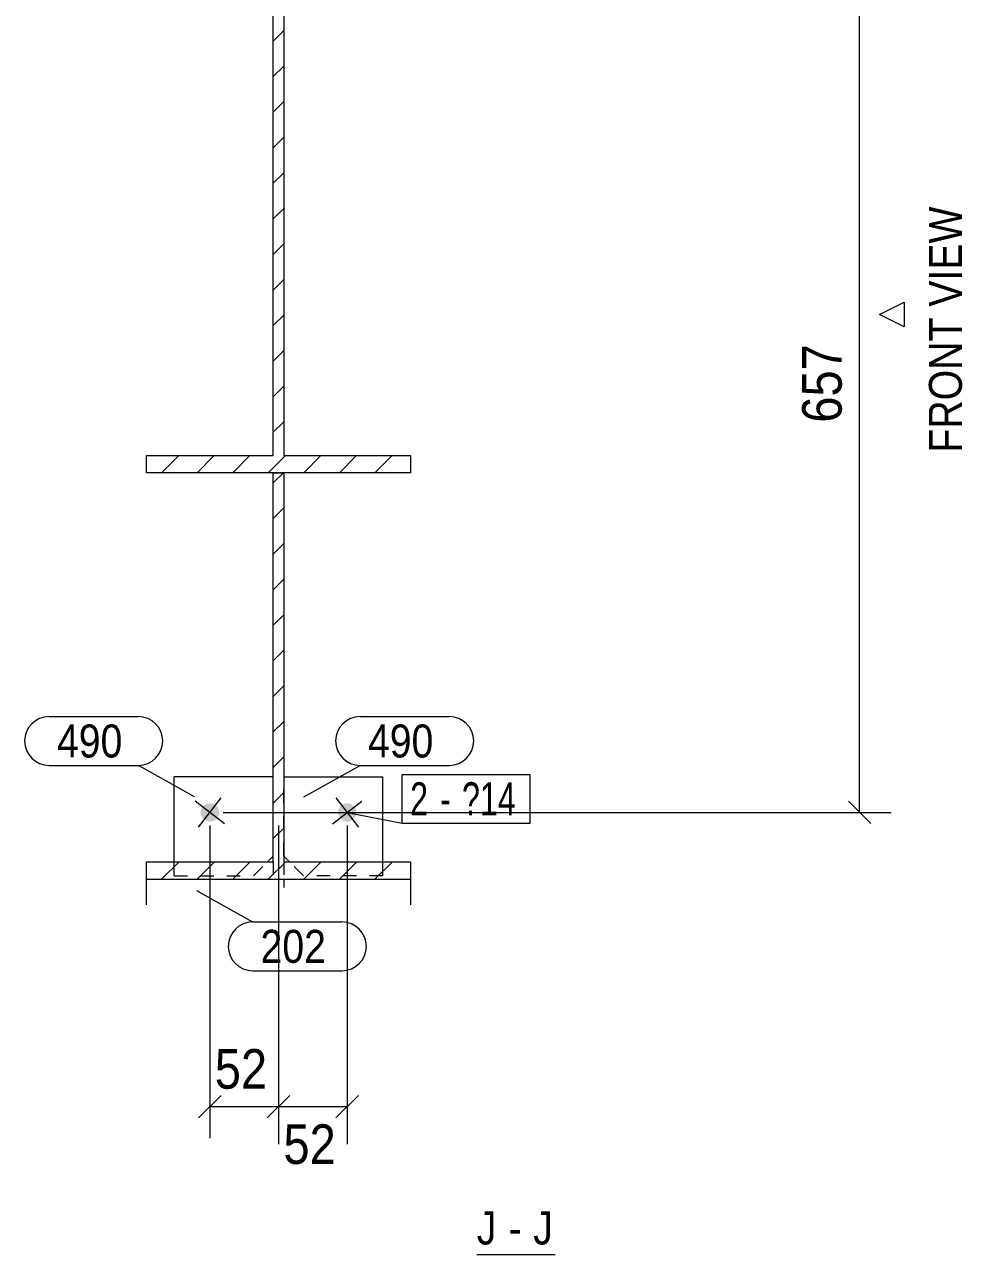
# Model space of a CAD drawing. Header units: millimetres. Extents: x 2 to 1174, y 1 to 825.
# Drawn here: x 814.1 to 885.1, y 116.9 to 210 of the extents above; entities that cross this region are included whole.
import ezdxf

# ---------------------------------------------------------------- set-up
doc = ezdxf.new("R2010")
doc.units = ezdxf.units.MM
doc.linetypes.add('XKITLINE00', pattern=[0])
doc.linetypes.add('XKITLINE01', pattern=[4, 1, -1, 1, -1])
for name, color, linetype, lineweight in [('Bolt', 3, 'Continuous', 0), ('BoltMark', 7, 'Continuous', 0), ('Dimensions', 7, 'Continuous', 0), ('OtherObjectType', 7, 'Continuous', 0), ('Part', 2, 'Continuous', 0), ('PartMark', 7, 'Continuous', 0)]:
    doc.layers.add(name, color=color, linetype=linetype, lineweight=lineweight)
doc.styles.add('ARIAL', font='ARIAL.TTF')
doc.styles.add('ARIAL_NARROW', font='ARIALN.TTF')

# ---------------------------------------------------------------- blocks, each defined once
blk = doc.blocks.new('*A6')
at = {"layer": 'Part', "color": 7, "linetype": 'XKITLINE00', "lineweight": 0}
for p, q in [((823.332, 215.347), (824.063, 216.078)), ((825.457, 214.778), (826.757, 216.078)), ((828.151, 214.778), (829.451, 216.078)), ((830.845, 214.778), (832.145, 216.078)), ((832.932, 214.171), (834.839, 216.078)), ((836.233, 214.778), (837.533, 216.078)), ((838.927, 214.778), (840.227, 216.078)), ((841.621, 214.778), (842.921, 216.078)), ((832.932, 211.477), (833.732, 212.277)), ((832.932, 208.783), (833.732, 209.583)), ((832.932, 206.089), (833.732, 206.889)), ((832.932, 203.395), (833.732, 204.195)), ((832.932, 200.701), (833.732, 201.501)), ((832.932, 198.007), (833.732, 198.807)), ((832.932, 195.312), (833.732, 196.112)), ((832.932, 192.618), (833.732, 193.418)), ((832.932, 189.924), (833.732, 190.724)), ((832.932, 187.23), (833.732, 188.03)), ((832.932, 184.536), (833.732, 185.336)), ((832.932, 181.842), (833.732, 182.642)), ((832.932, 179.148), (833.732, 179.948)), ((824.474, 176.078), (825.774, 177.378)), ((827.168, 176.078), (828.468, 177.378)), ((829.862, 176.078), (831.162, 177.378)), ((832.556, 176.078), (833.856, 177.378)), ((835.25, 176.078), (836.55, 177.378)), ((837.944, 176.078), (839.244, 177.378)), ((840.638, 176.078), (841.938, 177.378))]:
    blk.add_line(p, q, dxfattribs=at)
blk = doc.blocks.new('*A7')
at = {"layer": 'Part', "color": 7, "linetype": 'XKITLINE00', "lineweight": 0}
for p, q in [((833.7, 176.078), (832.932, 175.31)), ((833.732, 173.416), (832.932, 172.616)), ((833.732, 170.722), (832.932, 169.922)), ((833.732, 168.028), (832.932, 167.228)), ((833.732, 165.333), (832.932, 164.533)), ((833.732, 162.639), (832.932, 161.839)), ((833.732, 159.945), (832.932, 159.145)), ((833.732, 157.251), (832.932, 156.451)), ((833.732, 154.557), (832.932, 153.757)), ((833.732, 151.863), (832.932, 151.063)), ((833.732, 149.169), (832.932, 148.369)), ((825.798, 146.622), (824.474, 145.299)), ((828.492, 146.622), (827.168, 145.299)), ((831.186, 146.622), (829.862, 145.299)), ((833.88, 146.622), (832.556, 145.299)), ((836.574, 146.622), (835.25, 145.299)), ((839.268, 146.622), (837.944, 145.299)), ((841.962, 146.622), (840.638, 145.299))]:
    blk.add_line(p, q, dxfattribs=at)
blk = doc.blocks.new('*A176')
at = {"layer": 'Bolt'}
blk.add_hatch(color=3, dxfattribs=at).paths.add_polyline_path([(827.676, 149.823), (827.651, 149.846), (827.626, 149.87), (827.603, 149.895), (827.581, 149.922), (827.561, 149.95), (827.542, 149.978), (827.524, 150.007), (827.508, 150.038), (827.493, 150.069), (827.48, 150.101), (827.468, 150.133), (827.458, 150.166), (827.45, 150.199), (827.443, 150.233), (827.438, 150.267), (827.434, 150.301), (827.433, 150.335), (827.432, 150.37), (827.434, 150.404), (827.437, 150.438), (827.442, 150.472), (827.449, 150.506), (827.457, 150.539), (827.467, 150.572), (827.479, 150.604), (827.492, 150.636), (827.506, 150.667), (827.523, 150.698), (827.54, 150.727), (827.559, 150.756), (827.58, 150.783), (827.601, 150.81), (827.624, 150.835), (827.649, 150.86), (827.674, 150.883), (827.701, 150.905), (827.728, 150.925), (827.757, 150.944), (827.786, 150.962), (827.816, 150.978), (827.847, 150.993), (827.879, 151.006), (827.912, 151.018), (827.944, 151.028), (827.978, 151.036), (828.011, 151.043), (828.045, 151.048), (828.08, 151.052), (828.114, 151.053), (828.148, 151.053), (828.183, 151.052), (828.217, 151.048), (828.251, 151.044), (828.284, 151.037), (828.318, 151.029), (828.351, 151.019), (828.383, 151.007), (828.415, 150.994), (828.446, 150.979), (828.476, 150.963), (828.506, 150.946), (828.534, 150.927), (828.562, 150.906), (828.589, 150.884), (828.614, 150.861), (828.638, 150.837), (828.662, 150.812), (828.683, 150.785), (828.704, 150.758), (828.723, 150.729), (828.741, 150.7), (828.757, 150.669), (828.772, 150.638), (828.785, 150.607), (828.797, 150.574), (828.807, 150.541), (828.815, 150.508), (828.822, 150.474), (828.827, 150.441), (828.83, 150.406), (828.832, 150.372), (828.832, 150.338), (828.83, 150.303), (828.827, 150.269), (828.822, 150.235), (828.816, 150.201), (828.807, 150.168), (828.797, 150.135), (828.786, 150.103), (828.773, 150.071), (828.758, 150.04), (828.742, 150.01), (828.724, 149.98), (828.705, 149.952), (828.685, 149.924), (828.663, 149.897), (828.64, 149.872), (828.616, 149.847), (828.59, 149.824), (828.564, 149.803), (828.536, 149.782), (828.508, 149.763), (828.478, 149.745), (828.448, 149.729), (828.417, 149.714), (828.385, 149.701), (828.353, 149.689), (828.32, 149.679), (828.287, 149.671), (828.253, 149.664), (828.219, 149.659), (828.185, 149.656), (828.151, 149.654), (828.116, 149.654), (828.082, 149.655), (828.048, 149.659), (828.014, 149.664), (827.98, 149.67), (827.947, 149.679), (827.914, 149.689), (827.882, 149.7), (827.85, 149.713), (827.819, 149.728), (827.788, 149.744), (827.759, 149.762), (827.73, 149.781), (827.703, 149.801)], flags=17)
at = {"layer": 'Bolt', "color": 3, "linetype": 'XKITLINE00', "lineweight": 0}
for p, q in [((829.238, 149.494), (827.027, 151.213)), ((827.273, 149.248), (828.992, 151.459))]:
    blk.add_line(p, q, dxfattribs=at)
blk = doc.blocks.new('*A177')
at = {"layer": 'Bolt'}
blk.add_hatch(color=3, dxfattribs=at).paths.add_polyline_path([(838.13, 150.927), (838.159, 150.946), (838.188, 150.963), (838.219, 150.979), (838.25, 150.994), (838.282, 151.007), (838.314, 151.019), (838.347, 151.029), (838.38, 151.037), (838.414, 151.044), (838.448, 151.048), (838.482, 151.052), (838.516, 151.053), (838.551, 151.053), (838.585, 151.052), (838.619, 151.048), (838.653, 151.043), (838.687, 151.036), (838.72, 151.028), (838.753, 151.018), (838.785, 151.006), (838.817, 150.993), (838.848, 150.978), (838.878, 150.962), (838.908, 150.944), (838.936, 150.925), (838.964, 150.905), (838.99, 150.883), (839.016, 150.86), (839.04, 150.835), (839.063, 150.81), (839.085, 150.783), (839.105, 150.756), (839.124, 150.727), (839.142, 150.698), (839.158, 150.667), (839.173, 150.636), (839.186, 150.604), (839.197, 150.572), (839.207, 150.539), (839.216, 150.506), (839.222, 150.472), (839.227, 150.438), (839.23, 150.404), (839.232, 150.37), (839.232, 150.335), (839.23, 150.301), (839.227, 150.267), (839.222, 150.233), (839.215, 150.199), (839.207, 150.166), (839.197, 150.133), (839.185, 150.101), (839.172, 150.069), (839.157, 150.038), (839.141, 150.007), (839.123, 149.978), (839.104, 149.95), (839.083, 149.922), (839.062, 149.895), (839.038, 149.87), (839.014, 149.846), (838.989, 149.823), (838.962, 149.801), (838.934, 149.781), (838.906, 149.762), (838.876, 149.744), (838.846, 149.728), (838.815, 149.713), (838.783, 149.7), (838.751, 149.689), (838.718, 149.679), (838.684, 149.67), (838.651, 149.664), (838.617, 149.659), (838.583, 149.655), (838.548, 149.654), (838.514, 149.654), (838.48, 149.656), (838.445, 149.659), (838.411, 149.664), (838.378, 149.671), (838.344, 149.679), (838.312, 149.689), (838.279, 149.701), (838.247, 149.714), (838.216, 149.729), (838.186, 149.745), (838.157, 149.763), (838.128, 149.782), (838.101, 149.803), (838.074, 149.824), (838.049, 149.847), (838.024, 149.872), (838.001, 149.897), (837.98, 149.924), (837.959, 149.952), (837.94, 149.98), (837.923, 150.01), (837.906, 150.04), (837.892, 150.071), (837.879, 150.103), (837.867, 150.135), (837.857, 150.168), (837.849, 150.201), (837.842, 150.235), (837.837, 150.269), (837.834, 150.303), (837.832, 150.338), (837.833, 150.372), (837.834, 150.406), (837.838, 150.441), (837.843, 150.474), (837.85, 150.508), (837.858, 150.541), (837.868, 150.574), (837.88, 150.607), (837.893, 150.638), (837.908, 150.669), (837.924, 150.7), (837.942, 150.729), (837.961, 150.758), (837.981, 150.785), (838.003, 150.812), (838.026, 150.837), (838.051, 150.861), (838.076, 150.884), (838.103, 150.906)], flags=17)
at = {"layer": 'Bolt', "color": 3, "linetype": 'XKITLINE00', "lineweight": 0}
for p, q in [((837.427, 149.494), (839.638, 151.213)), ((837.673, 151.459), (839.392, 149.248))]:
    blk.add_line(p, q, dxfattribs=at)
blk = doc.blocks.new('*A179')
at = {"layer": 'Part', "color": 2, "linetype": 'XKITLINE00', "lineweight": 0}
for p, q in [((823.332, 214.778), (823.332, 216.078)), ((823.332, 216.078), (843.332, 216.078)), ((843.332, 216.078), (843.332, 214.778)), ((832.932, 214.778), (823.332, 214.778)), ((832.932, 177.378), (832.932, 214.778)), ((843.332, 214.778), (833.732, 214.778)), ((833.732, 214.778), (833.732, 177.378)), ((823.332, 176.078), (823.332, 177.378)), ((823.332, 177.378), (832.932, 177.378)), ((833.732, 177.378), (843.332, 177.378)), ((843.332, 177.378), (843.332, 176.078)), ((843.332, 176.078), (823.332, 176.078))]:
    blk.add_line(p, q, dxfattribs=at)
blk = doc.blocks.new('*A180')
at = {"layer": 'Part', "color": 2, "linetype": 'XKITLINE00', "lineweight": 0}
for p, q in [((832.932, 153.054), (825.432, 153.054)), ((825.432, 146.622), (825.432, 153.054)), ((832.501, 146.622), (832.932, 147.054))]:
    blk.add_line(p, q, dxfattribs=at)
at = {"layer": 'Part', "color": 7, "linetype": 'XKITLINE01', "lineweight": 0}
for p, q in [((832.932, 147.054), (832.932, 153.054)), ((825.432, 145.554), (825.432, 146.622)), ((831.432, 145.554), (832.501, 146.622)), ((825.432, 145.554), (831.432, 145.554))]:
    blk.add_line(p, q, dxfattribs=at)
blk = doc.blocks.new('*A181')
at = {"layer": 'Part', "color": 2, "linetype": 'XKITLINE00', "lineweight": 0}
for p, q in [((833.732, 153.054), (841.232, 153.054)), ((841.232, 146.622), (841.232, 153.054)), ((834.164, 146.622), (833.732, 147.054))]:
    blk.add_line(p, q, dxfattribs=at)
at = {"layer": 'Part', "color": 7, "linetype": 'XKITLINE01', "lineweight": 0}
for p, q in [((833.732, 147.054), (833.732, 153.054)), ((835.232, 145.554), (834.164, 146.622)), ((841.232, 145.554), (841.232, 146.622)), ((841.232, 145.554), (835.232, 145.554))]:
    blk.add_line(p, q, dxfattribs=at)
blk = doc.blocks.new('*A184')
at = {"layer": 'Part', "color": 2, "linetype": 'XKITLINE00', "lineweight": 0}
for p, q in [((832.932, 146.622), (832.932, 176.078)), ((832.932, 176.078), (833.732, 176.078)), ((833.732, 176.078), (833.732, 176.078)), ((833.732, 176.078), (833.732, 146.622)), ((823.332, 143.353), (823.332, 146.622)), ((823.332, 146.622), (832.932, 146.622)), ((833.732, 146.622), (843.332, 146.622)), ((843.332, 146.622), (843.332, 143.353)), ((823.332, 145.299), (843.332, 145.299))]:
    blk.add_line(p, q, dxfattribs=at)
at = {"layer": 'Part', "color": 7, "linetype": 'XKITLINE01', "lineweight": 0}
for p, q in [((832.932, 146.622), (832.932, 144.676)), ((833.732, 146.622), (833.732, 145.299)), ((833.732, 145.299), (833.732, 144.676))]:
    blk.add_line(p, q, dxfattribs=at)
blk = doc.blocks.new('*A401')
at = {"layer": 'Dimensions', "color": 7, "linetype": 'XKITLINE00', "lineweight": 0}
for p, q in [((876.484, 216.926), (878.181, 215.229)), ((844.332, 216.078), (879.732, 216.078)), ((877.332, 150.354), (877.332, 216.078)), ((876.484, 151.202), (878.181, 149.505)), ((829.132, 150.354), (879.732, 150.354))]:
    blk.add_line(p, q, dxfattribs=at)
at = {"layer": 'Dimensions', "color": 3}
for p in [(877.332, 216.078), (877.332, 150.354)]:
    blk.add_point(p, dxfattribs=at)
at = {"layer": 'Dimensions', "color": 3, "style": 'ARIAL', "width": 0.85}
blk.add_text('657', height=3, rotation=90.00021, dxfattribs=at).set_placement((875.982, 179.878))
blk = doc.blocks.new('*A404')
at = {"layer": 'Dimensions', "color": 7, "linetype": 'XKITLINE00', "lineweight": 0}
for p, q in [((828.132, 149.354), (828.132, 125.678)), ((833.332, 149.354), (833.332, 125.678)), ((828.981, 128.926), (827.284, 127.229)), ((834.181, 128.926), (832.484, 127.229)), ((828.132, 128.078), (833.332, 128.078))]:
    blk.add_line(p, q, dxfattribs=at)
at = {"layer": 'Dimensions', "color": 3}
for p in [(828.132, 128.078), (833.332, 128.078)]:
    blk.add_point(p, dxfattribs=at)
at = {"layer": 'Dimensions', "color": 3, "style": 'ARIAL', "width": 0.85}
blk.add_text('52', height=3, dxfattribs=at).set_placement((828.507, 129.428))
blk = doc.blocks.new('*A405')
at = {"layer": 'Dimensions', "color": 7, "linetype": 'XKITLINE00', "lineweight": 0}
for p, q in [((833.332, 149.354), (833.332, 125.228)), ((838.532, 149.354), (838.532, 125.228)), ((834.181, 128.926), (832.484, 127.229)), ((839.381, 128.926), (837.684, 127.229)), ((833.332, 128.078), (838.532, 128.078))]:
    blk.add_line(p, q, dxfattribs=at)
at = {"layer": 'Dimensions', "color": 3}
for p in [(833.332, 128.078), (838.532, 128.078)]:
    blk.add_point(p, dxfattribs=at)
at = {"layer": 'Dimensions', "color": 3, "style": 'ARIAL', "width": 0.85}
blk.add_text('52', height=3, dxfattribs=at).set_placement((833.707, 123.728))
blk = doc.blocks.new('*A409')
at = {"layer": 'BoltMark', "color": 7, "linetype": 'XKITLINE00', "lineweight": 0}
for p, q in [((842.7, 153.239), (852.389, 153.239)), ((842.7, 149.539), (842.7, 153.239)), ((852.389, 149.539), (852.389, 153.239)), ((838.532, 150.354), (842.7, 149.539)), ((842.7, 149.539), (852.389, 149.539))]:
    blk.add_line(p, q, dxfattribs=at)
at = {"layer": 'BoltMark', "color": 3, "style": 'ARIAL_NARROW', "width": 0.85}
for s, p in [('2', (843.3, 150.139)), ('?14', (847.229, 150.139)), ('-', (845.57, 150.139))]:
    blk.add_text(s, height=2.5, dxfattribs=at).set_placement(p)
blk = doc.blocks.new('*A410')
at = {"layer": 'PartMark', "color": 7, "linetype": 'XKITLINE00', "lineweight": 0}
for p, q in [((827.129, 144.453), (831.372, 142.061)), ((831.372, 142.061), (838.135, 142.061)), ((831.372, 138.361), (838.135, 138.361))]:
    blk.add_line(p, q, dxfattribs=at)
for centre, start, end in [((831.372, 140.211), 90, 270), ((838.135, 140.211), 270, 90)]:
    blk.add_arc(centre, 1.85, start, end, dxfattribs=at)
at = {"layer": 'PartMark', "color": 3, "style": 'ARIAL', "width": 0.85}
blk.add_text('202', height=2.5, dxfattribs=at).set_placement((831.972, 138.961))
blk = doc.blocks.new('*A413')
at = {"layer": 'PartMark', "color": 7, "linetype": 'XKITLINE00', "lineweight": 0}
for p, q in [((839.504, 157.617), (846.267, 157.617)), ((835.262, 151.524), (839.504, 153.917)), ((839.504, 153.917), (846.267, 153.917))]:
    blk.add_line(p, q, dxfattribs=at)
for centre, start, end in [((839.504, 155.767), 90, 270), ((846.267, 155.767), 270, 90)]:
    blk.add_arc(centre, 1.85, start, end, dxfattribs=at)
at = {"layer": 'PartMark', "color": 3, "style": 'ARIAL', "width": 0.85}
blk.add_text('490', height=2.5, dxfattribs=at).set_placement((840.104, 154.517))
blk = doc.blocks.new('*A414')
at = {"layer": 'PartMark', "color": 7, "linetype": 'XKITLINE00', "lineweight": 0}
for p, q in [((815.956, 157.617), (822.719, 157.617)), ((815.956, 153.917), (822.719, 153.917)), ((826.962, 151.524), (822.719, 153.917))]:
    blk.add_line(p, q, dxfattribs=at)
for centre, start, end in [((815.956, 155.767), 90, 270), ((822.719, 155.767), 270, 90)]:
    blk.add_arc(centre, 1.85, start, end, dxfattribs=at)
at = {"layer": 'PartMark', "color": 3, "style": 'ARIAL', "width": 0.85}
blk.add_text('490', height=2.5, dxfattribs=at).set_placement((816.556, 154.517))
blk = doc.blocks.new('*A416')
at = {"layer": 'OtherObjectType', "color": 7, "linetype": 'XKITLINE00', "lineweight": 0}
for p, q in [((878.832, 188.078), (880.707, 189.015)), ((880.707, 189.015), (880.707, 187.14)), ((880.707, 187.14), (878.832, 188.078)), ((878.832, 188.078), (878.832, 188.078)), ((848.347, 116.878), (854.292, 116.878))]:
    blk.add_line(p, q, dxfattribs=at)
at = {"layer": 'OtherObjectType', "color": 7, "style": 'ARIAL', "width": 0.85}
blk.add_text('FRONT VIEW', height=2.5, rotation=90, dxfattribs=at).set_placement((885.082, 177.614))
for s, p in [('J', (848.347, 117.628)), ('J', (852.624, 117.628)), ('-', (850.765, 117.628))]:
    blk.add_text(s, height=2.5, dxfattribs=at).set_placement(p)

msp = doc.modelspace()

# ---------------------------------------------------------------- block references
at = {"lineweight": 0}
for name in ['*A401', '*A6', '*A179', '*A184', '*A7', '*A414', '*A413', '*A180', '*A181', '*A409', '*A176', '*A177', '*A404', '*A405', '*A410']:
    msp.add_blockref(name, (0, 0), dxfattribs=at)
at = {"layer": 'OtherObjectType', "lineweight": 0}
msp.add_blockref('*A416', (0, 0), dxfattribs=at)

doc.saveas('drawing.dxf')
